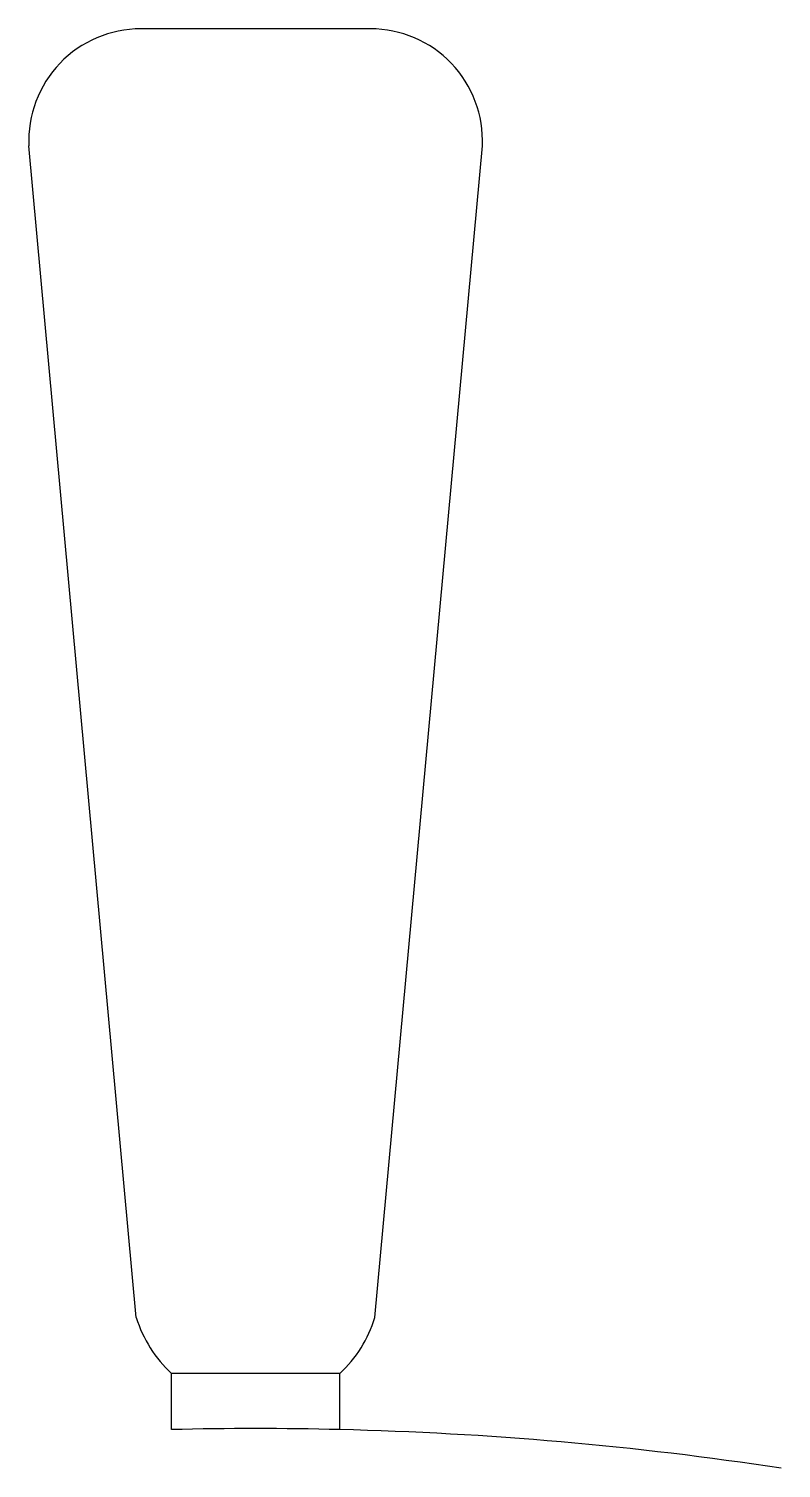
# Model space of a CAD drawing. Extents: x -4 to 9.4, y 61.8 to 87.5.
import ezdxf

# ---------------------------------------------------------------- set-up
doc = ezdxf.new("R2010")
doc.units = 0
doc.layers.add('default', color=7, linetype='CONTINUOUS')
doc.layers.add('layer 1000', color=7, linetype='CONTINUOUS')

msp = doc.modelspace()

# ---------------------------------------------------------------- linework, layer by layer
at = {"layer": 'default'}
msp.add_arc((0, 0), 62.517997, 81.374835, 88.625165, dxfattribs=at)
at = {"layer": 'layer 1000'}
for p, q in [((2.046646, 87.5), (-2.046646, 87.5)), ((-2.128687, 64.5), (-4.044745, 85.412816)), ((2.128687, 64.5), (4.044745, 85.412816)), ((-1.5, 62.5), (-1.5, 63.5)), ((1.5, 63.5), (-1.5, 63.5)), ((1.5, 62.5), (1.5, 63.5))]:
    msp.add_line(p, q, dxfattribs=at)
for centre, radius, start, end in [((-2.046646, 85.5), 2, 90, 182.498415), ((2.046646, 85.5), 2, 357.501585, 90), ((0.051682, 65.173146), 2.281914, 197.157035, 227.157035), ((-0.051682, 65.173146), 2.281914, 312.842965, 342.842965), ((0, 0), 62.517997, 88.625165, 91.374835)]:
    msp.add_arc(centre, radius, start, end, dxfattribs=at)

doc.saveas('drawing.dxf')
